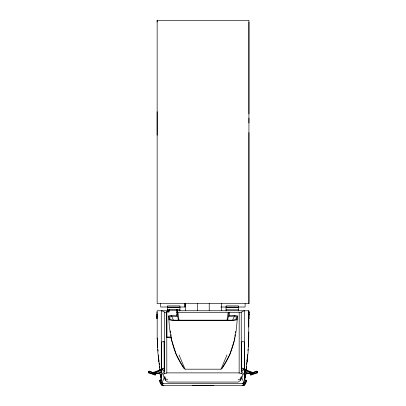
<?xml version="1.0" encoding="UTF-8"?>
<svg xmlns="http://www.w3.org/2000/svg" width="406" height="406" viewBox="0 0 406 406"><rect width="100%" height="100%" fill="white"/><g stroke="black" fill="none" stroke-linecap="round" stroke-linejoin="round"><path stroke-width="0.61" d="M156.919 316.381L156.919 318.72L156.919 311.859M156.919 316.294L156.919 314.102M248.929 303.632L248.929 20.3L157.147 20.3L157.147 303.632L248.929 303.632L248.929 132.513M164.679 373.86L164.719 312.219L162.567 311.016L161.278 310.752L161.278 372.363M166.78 336.625L166.78 312.021L168.881 312.021L169.282 310.017M177.117 312.341L177.117 310.884M177.117 310.017L177.117 309.763L177.117 314.401M184.918 307.012L184.918 303.581L184.918 307.012L179.939 307.012M185.329 310.529L185.329 303.566M197.519 310.529L197.519 303.566M209.217 310.529L209.217 303.566M221.412 310.529L221.412 303.566M176.59 313.833L176.59 316.03L168.754 315.909C169.185 334.234 173.027 352.87 183.796 368.069L185.06 369.191L220.986 369.191L222.244 368.069C233.019 352.87 236.855 334.234 237.287 315.909L229.451 316.03L229.451 312.737L228.202 312.656L226.918 320.694M239.139 373.271L239.2 312.564L241.24 312.219L243.392 311.016L244.681 310.752L244.681 380.488M176.767 310.752L248.776 310.752L248.771 338.02L248.284 346.998M248.929 122.982L248.929 118.009M249.081 314.838L249.081 313.853M249.081 312.706L249.081 311.859L249.081 318.72M164.237 369.866L164.039 341.476L161.537 341.999L161.37 375.108M248.929 113.924L248.929 22.031M178.366 320.486L177.691 316.107L177.838 312.656L176.59 312.737M244.818 380.488L245.417 374.261M255.673 371.536L257.252 372.947L256.952 372.703L257.008 371.145L256.612 371.191L251.157 373.241L250.908 375.342L250.964 374.961M247.721 354.489L247.036 361.107M246.62 366.684L245.742 372.647L248.107 352.312L248.776 332.017M164.161 370.404L164.065 371.515L162.567 373.464L161.395 376.103M149.388 371.191L149.225 372.642L148.748 372.947L149.048 372.703L149.063 371.114L156.046 373.748L155.31 374.571M234.48 339.523L234.704 337.66M234.851 336.417L235.074 334.549M235.292 332.687L235.439 331.443M236.916 319.014L237.287 315.909M245.574 373.007L246.036 369.247M246.264 367.369L246.422 366.116M246.65 364.238L246.884 362.355M227.675 320.486L228.355 316.107L228.202 312.656M257.013 372.992L257.297 371.429L257.018 372.992L252.623 374.368M247.888 350.479L248.112 349.353M165.343 380.194L163.745 376.697L163.43 373.941L166.917 372.881L239.093 372.881L242.58 373.941L242.26 376.697L240.662 380.194L238.292 382.061L167.719 382.061L165.343 380.194L165.648 378.823L164.643 376.184M244.026 385.111L243.564 384.401L244.955 382.701L245.447 380.133L246.234 380.305L245.584 383.193L244.026 385.111L244.25 385.598L243.701 385.066M234.216 340.746L229.791 354.57L222.244 368.069M245.803 383.046L246.564 380.737L246.797 380.838L246.234 380.305M151.636 373.784L151.829 373.028L152.656 372.647L163.146 368.724M254.364 373.784L254.171 373.028L253.344 372.647L242.854 368.724M240.662 380.194L240.362 378.823L241.367 376.184M220.986 369.191L227 354.92M232.531 320.395L234.485 315.853L236.089 315.904L236.155 319.349L232.902 320.172A251.639 0.325 0 0 1 173.144 320.172L169.886 319.349L169.952 315.904L177.691 316.107M243.595 384.995L243.859 385.497L243.493 384.274L244.864 381.138M163.085 383.447L161.887 385.522L160.385 383.442M162.507 384.096L162.141 385.319L162.405 384.817M164.486 377.179L162.04 382.655L163.846 383.558L242.133 383.548L243.945 382.645L241.494 377.169M155.782 373.606L154.95 374.804L155.092 375.342L155.036 374.961M245.011 384.452L245.615 383.624M150.327 371.536L149.225 372.642L154.95 374.804L154.843 373.241M254.171 373.028L253.633 373.561L243.904 369.759M162.436 384.218L161.045 382.523L160.553 379.955L159.203 380.661L159.436 380.559M159.736 380.432L160.68 379.909L162.278 383.574M251.157 373.241L249.929 373.819L250.69 374.571M242.133 383.548L243.945 382.645M242.133 385.512L243.945 384.614L242.133 385.502L163.826 385.502L162.019 384.614L163.826 385.502M238.109 379.904L240.362 378.823M164.562 367.75L162.679 368.618L162.288 369.404L162.679 370.191L164.562 371.054M161.355 372.053L159.944 372.703L159.558 373.49L159.944 374.276L161.355 374.926M241.438 371.054L243.321 370.191L243.712 369.404L243.321 368.618L241.438 367.75M244.173 375.139L246.056 374.276L246.442 373.49L246.056 372.703L244.645 372.053M151.59 373.672L163.258 369.308M162.095 369.759L152.367 373.561L151.829 373.028M250.786 373.55L252.481 372.911M253.613 372.485L255.313 371.84M250.472 373.566L252.273 373.002M253.989 372.464L255.775 371.906M168.881 310.22L169.282 310.098L169.282 309.616M237.287 319.649L233.506 320.644L172.54 320.644L168.754 319.649M168.881 311.087L166.78 311.341L166.78 312.341M166.78 311.458L168.358 311.265M228.355 316.107L234.485 315.853M245.98 373.652L251.299 373.515M155.701 373.687L159.842 373.637M153.615 372.779L159.913 372.769M167.495 307.012L160.649 307.012L160.649 303.581M220.839 307.012L226.436 307.012M238.261 307.012L245.107 307.012L245.107 303.581M167.409 307.088L179.929 307.088M226.071 307.088L238.591 307.088L238.591 307.667L226.071 307.667M167.409 307.667L179.929 307.667M167.409 309.798L169.287 309.798M176.798 309.798L179.929 309.798M226.071 309.798L238.591 309.798M169.185 310.752L157.183 310.752L157.183 338.02L157.721 347.587M176.838 312.564L239.2 312.564M166.78 337.01L171.418 337.01M171.418 337.929L166.78 337.528L166.78 319.75M246.087 372.769L252.385 372.779M246.158 373.637L250.299 373.687M154.701 373.515L160.02 373.652M245.666 380.508L246.457 380.716L245.32 380.092M164.719 312.219L166.759 312.564L166.82 373.271M245.777 380.564L246.564 380.737M150.225 371.906L152.011 372.464M153.727 373.002L155.528 373.566M148.987 372.992L148.703 371.429L148.982 372.992L153.377 374.368M242.742 369.308L254.41 373.672M150.687 371.84L152.387 372.485M153.519 372.911L155.214 373.55M165.648 378.823L167.901 379.904M242.915 383.624L243.564 384.401M242.686 383.294L243.493 384.274M161.974 384.929L160.416 383.015L159.766 380.128M177.117 310.747L176.717 310.25L169.282 310.25L168.881 310.681M250.218 373.606L251.05 374.804L256.775 372.642L256.612 371.191M183.796 368.069L176.25 354.57L171.636 340.142M171.555 315.853L173.509 320.395M179.041 354.92L185.06 369.191M177.117 312.021L176.717 309.418L169.282 309.448L168.881 309.763L168.881 312.021M159.629 381.132L160.197 382.868M164.019 341.466L164.283 342.471M157.848 349.353L158.183 351.043M177.838 312.656L179.122 320.694M160.213 372.647L157.848 352.312L157.183 338.02M160.39 373.855L161.141 380.488M158.924 361.107L158.279 355.057M159.152 362.984L159.385 364.862M159.538 366.116L159.771 367.993M159.923 369.247L160.152 371.13M160.614 374.885L160.999 378.022M168.754 315.909L169.124 319.014M170.53 330.824L170.748 332.687M170.972 334.549L171.119 335.792M171.266 337.036L171.56 339.523M161.349 375.103L161.415 376.113M247.224 359.797L247.224 361.66L247.224 358.153M241.24 312.219L241.276 373.86M248.776 310.752L248.776 327.063M238.591 310.981L238.591 305.911L226.071 305.911L226.071 310.981M213.272 385.401L213.272 385.685L192.728 385.685L192.728 385.401M179.929 310.981L179.929 305.911L167.409 305.911L167.409 310.981M161.278 374.256L161.278 380.488M158.736 358.569L158.736 361.66M157.147 20.3L157.147 22.031M157.147 111.731L157.147 135.213M244.61 375.103L244.564 376.103L243.392 373.464L241.915 371.505L241.743 369.856L241.677 342.471L241.94 341.466L244.422 341.999L244.61 375.103M245.569 373.855L244.955 378.042L245.569 373.845"/></g></svg>
